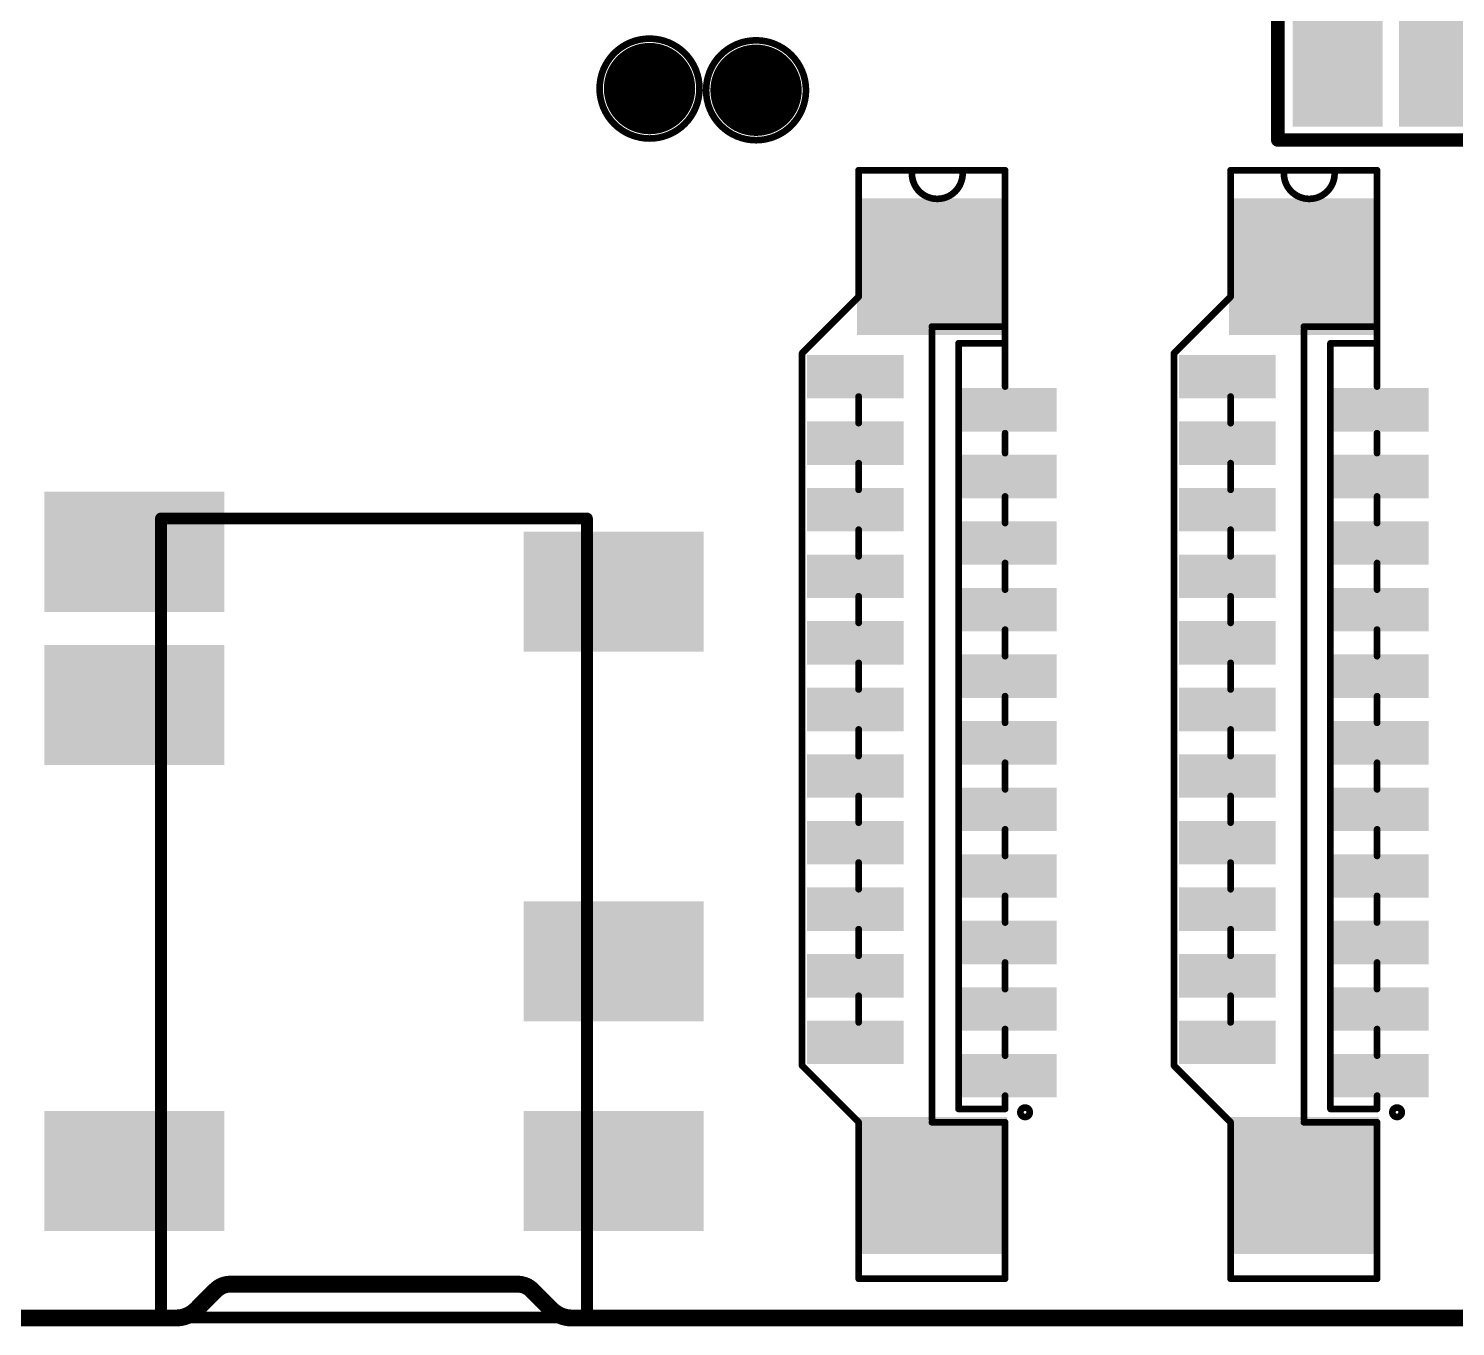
# Model space of a CAD drawing. Header units: millimetres. Extents: x 33.87 to 37.32, y 19.03 to 21.28.
# Drawn here: x 35.326 to 36.17, y 19.07 to 19.838 of the extents above; entities that cross this region are included whole.
import ezdxf

# ---------------------------------------------------------------- set-up
doc = ezdxf.new("R2010")
doc.units = ezdxf.units.MM
doc.header["$MEASUREMENT"] = 0
for name, color, linetype in [('KeepOutLayer', 6, 'Continuous'), ('TopLayer', 1, 'Continuous'), ('TopOverlay', 2, 'Continuous'), ('TopPaste', 8, 'Continuous'), ('TopSolder', 216, 'Continuous')]:
    doc.layers.add(name, color=color, linetype=linetype)

# ---------------------------------------------------------------- blocks, each defined once
blk = doc.blocks.new('SMD_3225_4P_1')
at = {"layer": 'TopLayer'}
for points in [[(-0.07087, 0.00886), (-0.01575, 0.00886), (-0.07087, 0.05413), (-0.01575, 0.05413)], [(0.01575, 0.00886), (0.07087, 0.00886), (0.01575, 0.05413), (0.07087, 0.05413)], [(-0.07087, -0.05413), (-0.01575, -0.05413), (-0.07087, -0.00886), (-0.01575, -0.00886)], [(0.01575, -0.05413), (0.07087, -0.05413), (0.01575, -0.00886), (0.07087, -0.00886)]]:
    blk.add_solid(points, dxfattribs=at)
at = {"layer": 'TopOverlay', "const_width": 0.008}
for points in [[(-0.08268, 0.06693), (0.08268, 0.06693)], [(-0.08268, 0.06693), (-0.08268, -0.06693)], [(0.08268, 0.06693), (0.08268, -0.06693)], [(-0.08268, -0.06693), (0.08268, -0.06693)]]:
    blk.add_lwpolyline(points, dxfattribs=at)
at = {"layer": 'TopOverlay'}
for points, const_width in [([(-0.08468, 0.06693, 1), (-0.08068, 0.06693, 1)], 0.004), ([(-0.08468, 0.06693, 1), (-0.08068, 0.06693, 1)], 0.004), ([(0.08068, 0.06693, 1), (0.08468, 0.06693, 1)], 0.004), ([(0.08068, 0.06693, 1), (0.08468, 0.06693, 1)], 0.004), ([(-0.09476, -0.05819, 1), (-0.10657, -0.05819, 1)], 0.01181), ([(-0.10953, -0.05819, 1), (-0.10362, -0.05819, 1)], 0.00591), ([(-0.09772, -0.05819, 1), (-0.09181, -0.05819, 1)], 0.00591), ([(-0.08468, -0.06693, 1), (-0.08068, -0.06693, 1)], 0.004), ([(-0.08468, -0.06693, 1), (-0.08068, -0.06693, 1)], 0.004), ([(0.08068, -0.06693, 1), (0.08468, -0.06693, 1)], 0.004), ([(0.08068, -0.06693, 1), (0.08468, -0.06693, 1)], 0.004)]:
    blk.add_lwpolyline(points, format="xyb", close=True, dxfattribs=dict(at, const_width=const_width))
at = {"layer": 'TopPaste'}
for points in [[(-0.07087, 0.00886), (-0.01575, 0.00886), (-0.07087, 0.05413), (-0.01575, 0.05413)], [(0.01575, 0.00886), (0.07087, 0.00886), (0.01575, 0.05413), (0.07087, 0.05413)], [(-0.07087, -0.05413), (-0.01575, -0.05413), (-0.07087, -0.00886), (-0.01575, -0.00886)], [(0.01575, -0.05413), (0.07087, -0.05413), (0.01575, -0.00886), (0.07087, -0.00886)]]:
    blk.add_solid(points, dxfattribs=at)
at = {"layer": 'TopSolder'}
for points in [[(-0.07487, 0.00486), (-0.01175, 0.00486), (-0.07487, 0.05813), (-0.01175, 0.05813)], [(0.01175, 0.00486), (0.07487, 0.00486), (0.01175, 0.05813), (0.07487, 0.05813)], [(-0.07487, -0.05813), (-0.01175, -0.05813), (-0.07487, -0.00486), (-0.01175, -0.00486)], [(0.01175, -0.05813), (0.07487, -0.05813), (0.01175, -0.00486), (0.07487, -0.00486)]]:
    blk.add_solid(points, dxfattribs=at)
blk = doc.blocks.new('3_5MM_PJ_342_5')
at = {"layer": 'TopLayer'}
for points in [[(-0.19094, 0.21457), (-0.19094, 0.15157), (-0.09252, 0.21457), (-0.09252, 0.15157)], [(0.09252, 0.21457), (0.09252, 0.15157), (0.19094, 0.21457), (0.19094, 0.15157)], [(-0.19094, 0.09055), (-0.19094, 0.02756), (-0.09252, 0.09055), (-0.09252, 0.02756)], [(0.09252, -0.06102), (0.09252, -0.12402), (0.19094, -0.06102), (0.19094, -0.12402)], [(-0.19094, -0.12795), (-0.19094, -0.19094), (-0.09252, -0.12795), (-0.09252, -0.19094)], [(0.09252, -0.15157), (0.09252, -0.21457), (0.19094, -0.15157), (0.19094, -0.21457)]]:
    blk.add_solid(points, dxfattribs=at)
at = {"layer": 'TopOverlay', "const_width": 0.007}
for points in [[(0.12598, 0.26969), (-0.12598, 0.26969)], [(-0.12598, 0.26969), (-0.12598, -0.20276)], [(0.12598, 0.26969), (0.12598, -0.20276)], [(0.12598, -0.20276), (-0.12598, -0.20276)]]:
    blk.add_lwpolyline(points, dxfattribs=at)
at = {"layer": 'TopOverlay', "const_width": 0.0035}
for points in [[(-0.12773, 0.26969, 1), (-0.12423, 0.26969, 1)], [(-0.12773, 0.26969, 1), (-0.12423, 0.26969, 1)], [(0.12423, 0.26969, 1), (0.12773, 0.26969, 1)], [(0.12423, 0.26969, 1), (0.12773, 0.26969, 1)], [(-0.12773, -0.20276, 1), (-0.12423, -0.20276, 1)], [(-0.12773, -0.20276, 1), (-0.12423, -0.20276, 1)], [(0.12423, -0.20276, 1), (0.12773, -0.20276, 1)], [(0.12423, -0.20276, 1), (0.12773, -0.20276, 1)]]:
    blk.add_lwpolyline(points, format="xyb", close=True, dxfattribs=at)
at = {"layer": 'TopPaste'}
for points in [[(-0.19094, 0.21457), (-0.19094, 0.15157), (-0.09252, 0.21457), (-0.09252, 0.15157)], [(0.09252, 0.21457), (0.09252, 0.15157), (0.19094, 0.21457), (0.19094, 0.15157)], [(-0.19094, 0.09055), (-0.19094, 0.02756), (-0.09252, 0.09055), (-0.09252, 0.02756)], [(0.09252, -0.06102), (0.09252, -0.12402), (0.19094, -0.06102), (0.19094, -0.12402)], [(-0.19094, -0.12795), (-0.19094, -0.19094), (-0.09252, -0.12795), (-0.09252, -0.19094)], [(0.09252, -0.15157), (0.09252, -0.21457), (0.19094, -0.15157), (0.19094, -0.21457)]]:
    blk.add_solid(points, dxfattribs=at)
at = {"layer": 'TopSolder'}
for points in [[(-0.19494, 0.21857), (-0.19494, 0.14757), (-0.08852, 0.21857), (-0.08852, 0.14757)], [(0.08852, 0.21857), (0.08852, 0.14757), (0.19494, 0.21857), (0.19494, 0.14757)], [(-0.19494, 0.09455), (-0.19494, 0.02356), (-0.08852, 0.09455), (-0.08852, 0.02356)], [(0.08852, -0.05702), (0.08852, -0.12802), (0.19494, -0.05702), (0.19494, -0.12802)], [(-0.19494, -0.12395), (-0.19494, -0.19494), (-0.08852, -0.12395), (-0.08852, -0.19494)], [(0.08852, -0.14757), (0.08852, -0.21857), (0.19494, -0.14757), (0.19494, -0.21857)]]:
    blk.add_solid(points, dxfattribs=at)
blk = doc.blocks.new('FFC0_5_SMT_22P______7')
at = {"layer": 'TopLayer'}
for points in [[(-0.19587, 0.02069), (-0.17815, 0.02069), (-0.19587, 0.0699), (-0.17815, 0.0699)], [(-0.1565, 0.02069), (-0.13878, 0.02069), (-0.1565, 0.0699), (-0.13878, 0.0699)], [(-0.11713, 0.02069), (-0.09941, 0.02069), (-0.11713, 0.0699), (-0.09941, 0.0699)], [(-0.07776, 0.02069), (-0.06004, 0.02069), (-0.07776, 0.0699), (-0.06004, 0.0699)], [(-0.03839, 0.02069), (-0.02067, 0.02069), (-0.03839, 0.0699), (-0.02067, 0.0699)], [(0.00098, 0.02069), (0.0187, 0.02069), (0.00098, 0.0699), (0.0187, 0.0699)], [(0.04035, 0.02069), (0.05807, 0.02069), (0.04035, 0.0699), (0.05807, 0.0699)], [(0.07972, 0.02069), (0.09744, 0.02069), (0.07972, 0.0699), (0.09744, 0.0699)], [(0.11909, 0.02069), (0.13681, 0.02069), (0.11909, 0.0699), (0.13681, 0.0699)], [(0.15846, 0.02069), (0.17618, 0.02069), (0.15846, 0.0699), (0.17618, 0.0699)], [(0.19783, 0.02069), (0.21555, 0.02069), (0.19783, 0.0699), (0.21555, 0.0699)], [(-0.30807, -0.04034), (-0.23524, -0.04034), (-0.30807, 0.04037), (-0.23524, 0.04037)], [(0.30807, 0.04034), (0.23524, 0.04034), (0.30807, -0.04037), (0.23524, -0.04037)], [(-0.21555, -0.0699), (-0.19783, -0.0699), (-0.21555, -0.02068), (-0.19783, -0.02068)], [(-0.17618, -0.0699), (-0.15846, -0.0699), (-0.17618, -0.02068), (-0.15846, -0.02068)], [(-0.13681, -0.0699), (-0.11909, -0.0699), (-0.13681, -0.02068), (-0.11909, -0.02068)], [(-0.09744, -0.0699), (-0.07972, -0.0699), (-0.09744, -0.02068), (-0.07972, -0.02068)], [(-0.05807, -0.0699), (-0.04035, -0.0699), (-0.05807, -0.02068), (-0.04035, -0.02068)], [(-0.0187, -0.0699), (-0.00098, -0.0699), (-0.0187, -0.02068), (-0.00098, -0.02068)], [(0.02067, -0.0699), (0.03839, -0.0699), (0.02067, -0.02068), (0.03839, -0.02068)], [(0.06004, -0.0699), (0.07776, -0.0699), (0.06004, -0.02068), (0.07776, -0.02068)], [(0.09941, -0.0699), (0.11713, -0.0699), (0.09941, -0.02068), (0.11713, -0.02068)], [(0.13878, -0.0699), (0.1565, -0.0699), (0.13878, -0.02068), (0.1565, -0.02068)], [(0.17815, -0.0699), (0.19587, -0.0699), (0.17815, -0.02068), (0.19587, -0.02068)]]:
    blk.add_solid(points, dxfattribs=at)
at = {"layer": 'TopOverlay', "const_width": 0.00394}
for points in [[(-0.20079, 0.07677), (-0.23425, 0.04331)], [(-0.20079, 0.07677), (0.22047, 0.07677)], [(0.22047, 0.07677), (0.25394, 0.04331)], [(-0.32677, 0.04331), (-0.25197, 0.04331)], [(-0.32677, 0.04331), (-0.25197, 0.04331)], [(-0.32677, 0.04331), (-0.32677, -0.04331)], [(-0.25197, 0.04331), (-0.23425, 0.04331)], [(-0.1752, 0.04331), (-0.15945, 0.04331)], [(-0.13583, 0.04331), (-0.12008, 0.04331)], [(-0.09646, 0.04331), (-0.08071, 0.04331)], [(-0.05709, 0.04331), (-0.04134, 0.04331)], [(-0.01772, 0.04331), (-0.00197, 0.04331)], [(0.02165, 0.04331), (0.0374, 0.04331)], [(0.06102, 0.04331), (0.07677, 0.04331)], [(0.10039, 0.04331), (0.11614, 0.04331)], [(0.13976, 0.04331), (0.15551, 0.04331)], [(0.17913, 0.04331), (0.19488, 0.04331)], [(0.25394, 0.04331), (0.28937, 0.04331)], [(0.25394, 0.04331), (0.32874, 0.04331)], [(0.32874, 0.04331), (0.32874, -0.04331)], [(-0.23425, 0), (-0.23425, -0.04331)], [(-0.23228, 0), (0.23425, 0)], [(0.23622, 0), (0.23622, -0.04331)], [(-0.22638, -0.01575), (0.22638, -0.01575)], [(-0.22638, -0.01575), (-0.22638, -0.04331)], [(0.22638, -0.01575), (0.22638, -0.04331)], [(-0.32677, -0.04331), (-0.23425, -0.04331)], [(-0.22638, -0.04331), (-0.2185, -0.04331)], [(-0.19488, -0.04331), (-0.17913, -0.04331)], [(-0.18701, -0.04331), (-0.17913, -0.04331)], [(-0.18701, -0.04331), (-0.17913, -0.04331)], [(-0.15551, -0.04331), (-0.13976, -0.04331)], [(-0.14764, -0.04331), (-0.13976, -0.04331)], [(-0.11614, -0.04331), (-0.10039, -0.04331)], [(-0.07677, -0.04331), (-0.06102, -0.04331)], [(-0.0374, -0.04331), (-0.02165, -0.04331)], [(0.00197, -0.04331), (0.01772, -0.04331)], [(0.04134, -0.04331), (0.05709, -0.04331)], [(0.08071, -0.04331), (0.09646, -0.04331)], [(0.12008, -0.04331), (0.13583, -0.04331)], [(0.16142, -0.04331), (0.17323, -0.04331)], [(0.20079, -0.04331), (0.28937, -0.04331)], [(0.20079, -0.04331), (0.22638, -0.04331)], [(0.23622, -0.04331), (0.32874, -0.04331)]]:
    blk.add_lwpolyline(points, dxfattribs=at)
at = {"layer": 'TopOverlay'}
for points, const_width in [([(-0.20177, 0.07677, 1), (-0.1998, 0.07677, 1)], 0.00197), ([(-0.20177, 0.07677, 1), (-0.1998, 0.07677, 1)], 0.00197), ([(0.21949, 0.07677, 1), (0.22146, 0.07677, 1)], 0.00197), ([(0.21949, 0.07677, 1), (0.22146, 0.07677, 1)], 0.00197), ([(-0.32776, 0.04331, 1), (-0.32579, 0.04331, 1)], 0.00197), ([(-0.32776, 0.04331, 1), (-0.32579, 0.04331, 1)], 0.00197), ([(-0.32776, 0.04331, 1), (-0.32579, 0.04331, 1)], 0.00197), ([(-0.25295, 0.04331, 1), (-0.25098, 0.04331, 1)], 0.00197), ([(-0.25295, 0.04331, 1), (-0.25098, 0.04331, 1)], 0.00197), ([(-0.25295, 0.04331, 1), (-0.25098, 0.04331, 1)], 0.00197), ([(-0.23524, 0.04331, 1), (-0.23327, 0.04331, 1)], 0.00197), ([(-0.23524, 0.04331, 1), (-0.23327, 0.04331, 1)], 0.00197), ([(-0.17618, 0.04331, 1), (-0.17421, 0.04331, 1)], 0.00197), ([(-0.16043, 0.04331, 1), (-0.15846, 0.04331, 1)], 0.00197), ([(-0.13681, 0.04331, 1), (-0.13484, 0.04331, 1)], 0.00197), ([(-0.12106, 0.04331, 1), (-0.11909, 0.04331, 1)], 0.00197), ([(-0.09744, 0.04331, 1), (-0.09547, 0.04331, 1)], 0.00197), ([(-0.08169, 0.04331, 1), (-0.07972, 0.04331, 1)], 0.00197), ([(-0.05807, 0.04331, 1), (-0.0561, 0.04331, 1)], 0.00197), ([(-0.04232, 0.04331, 1), (-0.04035, 0.04331, 1)], 0.00197), ([(-0.0187, 0.04331, 1), (-0.01673, 0.04331, 1)], 0.00197), ([(-0.00295, 0.04331, 1), (-0.00098, 0.04331, 1)], 0.00197), ([(0.02067, 0.04331, 1), (0.02264, 0.04331, 1)], 0.00197), ([(0.03642, 0.04331, 1), (0.03839, 0.04331, 1)], 0.00197), ([(0.06004, 0.04331, 1), (0.06201, 0.04331, 1)], 0.00197), ([(0.07579, 0.04331, 1), (0.07776, 0.04331, 1)], 0.00197), ([(0.09941, 0.04331, 1), (0.10138, 0.04331, 1)], 0.00197), ([(0.11516, 0.04331, 1), (0.11713, 0.04331, 1)], 0.00197), ([(0.13878, 0.04331, 1), (0.14075, 0.04331, 1)], 0.00197), ([(0.15453, 0.04331, 1), (0.1565, 0.04331, 1)], 0.00197), ([(0.17815, 0.04331, 1), (0.18012, 0.04331, 1)], 0.00197), ([(0.1939, 0.04331, 1), (0.19587, 0.04331, 1)], 0.00197), ([(0.25295, 0.04331, 1), (0.25492, 0.04331, 1)], 0.00197), ([(0.25295, 0.04331, 1), (0.25492, 0.04331, 1)], 0.00197), ([(0.25295, 0.04331, 1), (0.25492, 0.04331, 1)], 0.00197), ([(0.28839, 0.04331, 1), (0.29035, 0.04331, 1)], 0.00197), ([(0.32776, 0.04331, 1), (0.32972, 0.04331, 1)], 0.00197), ([(0.32776, 0.04331, 1), (0.32972, 0.04331, 1)], 0.00197), ([(0.32579, 0.01181, 1), (0.32776, 0.01181, 1)], 0.00197), ([(-0.23524, 0, 1), (-0.23327, 0, 1)], 0.00197), ([(-0.23327, 0, 1), (-0.2313, 0, 1)], 0.00197), ([(0.23327, 0, 1), (0.23524, 0, 1)], 0.00197), ([(0.23524, 0, 1), (0.2372, 0, 1)], 0.00197), ([(-0.22736, -0.01575, 1), (-0.22539, -0.01575, 1)], 0.00197), ([(-0.22736, -0.01575, 1), (-0.22539, -0.01575, 1)], 0.00197), ([(0.22539, -0.01575, 1), (0.22736, -0.01575, 1)], 0.00197), ([(0.22539, -0.01575, 1), (0.22736, -0.01575, 1)], 0.00197), ([(0.32579, -0.01819, 1), (0.32776, -0.01819, 1)], 0.00197), ([(-0.32776, -0.04331, 1), (-0.32579, -0.04331, 1)], 0.00197), ([(-0.32776, -0.04331, 1), (-0.32579, -0.04331, 1)], 0.00197), ([(-0.23524, -0.04331, 1), (-0.23327, -0.04331, 1)], 0.00197), ([(-0.23524, -0.04331, 1), (-0.23327, -0.04331, 1)], 0.00197), ([(-0.22736, -0.04331, 1), (-0.22539, -0.04331, 1)], 0.00197), ([(-0.22736, -0.04331, 1), (-0.22539, -0.04331, 1)], 0.00197), ([(-0.21949, -0.04331, 1), (-0.21752, -0.04331, 1)], 0.00197), ([(-0.19587, -0.04331, 1), (-0.1939, -0.04331, 1)], 0.00197), ([(-0.18799, -0.04331, 1), (-0.18602, -0.04331, 1)], 0.00197), ([(-0.18799, -0.04331, 1), (-0.18602, -0.04331, 1)], 0.00197), ([(-0.18012, -0.04331, 1), (-0.17815, -0.04331, 1)], 0.00197), ([(-0.18012, -0.04331, 1), (-0.17815, -0.04331, 1)], 0.00197), ([(-0.18012, -0.04331, 1), (-0.17815, -0.04331, 1)], 0.00197), ([(-0.1565, -0.04331, 1), (-0.15453, -0.04331, 1)], 0.00197), ([(-0.14862, -0.04331, 1), (-0.14665, -0.04331, 1)], 0.00197), ([(-0.14075, -0.04331, 1), (-0.13878, -0.04331, 1)], 0.00197), ([(-0.14075, -0.04331, 1), (-0.13878, -0.04331, 1)], 0.00197), ([(-0.11713, -0.04331, 1), (-0.11516, -0.04331, 1)], 0.00197), ([(-0.10138, -0.04331, 1), (-0.09941, -0.04331, 1)], 0.00197), ([(-0.07776, -0.04331, 1), (-0.07579, -0.04331, 1)], 0.00197), ([(-0.06201, -0.04331, 1), (-0.06004, -0.04331, 1)], 0.00197), ([(-0.03839, -0.04331, 1), (-0.03642, -0.04331, 1)], 0.00197), ([(-0.02264, -0.04331, 1), (-0.02067, -0.04331, 1)], 0.00197), ([(0.00098, -0.04331, 1), (0.00295, -0.04331, 1)], 0.00197), ([(0.01673, -0.04331, 1), (0.0187, -0.04331, 1)], 0.00197), ([(0.04035, -0.04331, 1), (0.04232, -0.04331, 1)], 0.00197), ([(0.0561, -0.04331, 1), (0.05807, -0.04331, 1)], 0.00197), ([(0.07972, -0.04331, 1), (0.08169, -0.04331, 1)], 0.00197), ([(0.09547, -0.04331, 1), (0.09744, -0.04331, 1)], 0.00197), ([(0.11909, -0.04331, 1), (0.12106, -0.04331, 1)], 0.00197), ([(0.13484, -0.04331, 1), (0.13681, -0.04331, 1)], 0.00197), ([(0.16043, -0.04331, 1), (0.1624, -0.04331, 1)], 0.00197), ([(0.17224, -0.04331, 1), (0.17421, -0.04331, 1)], 0.00197), ([(0.1998, -0.04331, 1), (0.20177, -0.04331, 1)], 0.00197), ([(0.1998, -0.04331, 1), (0.20177, -0.04331, 1)], 0.00197), ([(0.22539, -0.04331, 1), (0.22736, -0.04331, 1)], 0.00197), ([(0.22539, -0.04331, 1), (0.22736, -0.04331, 1)], 0.00197), ([(0.23524, -0.04331, 1), (0.2372, -0.04331, 1)], 0.00197), ([(0.23524, -0.04331, 1), (0.2372, -0.04331, 1)], 0.00197), ([(0.28839, -0.04331, 1), (0.29035, -0.04331, 1)], 0.00197), ([(0.32776, -0.04331, 1), (0.32972, -0.04331, 1)], 0.00197), ([(0.32776, -0.04331, 1), (0.32972, -0.04331, 1)], 0.00197), ([(-0.22556, -0.05512, 1), (-0.23113, -0.05512, 1)], 0.00394), ([(-0.23211, -0.05512, 1), (-0.23015, -0.05512, 1)], 0.00197), ([(-0.22655, -0.05512, 1), (-0.22458, -0.05512, 1)], 0.00197)]:
    blk.add_lwpolyline(points, format="xyb", close=True, dxfattribs=dict(at, const_width=const_width))
at = {"layer": 'TopOverlay', "const_width": 0.00394}
blk.add_lwpolyline([(0.32677, -0.01819, -1), (0.32677, 0.01181)], format="xyb", dxfattribs=at)
at = {"layer": 'TopPaste'}
for points in [[(-0.19587, 0.02069), (-0.17815, 0.02069), (-0.19587, 0.0699), (-0.17815, 0.0699)], [(-0.1565, 0.02069), (-0.13878, 0.02069), (-0.1565, 0.0699), (-0.13878, 0.0699)], [(-0.11713, 0.02069), (-0.09941, 0.02069), (-0.11713, 0.0699), (-0.09941, 0.0699)], [(-0.07776, 0.02069), (-0.06004, 0.02069), (-0.07776, 0.0699), (-0.06004, 0.0699)], [(-0.03839, 0.02069), (-0.02067, 0.02069), (-0.03839, 0.0699), (-0.02067, 0.0699)], [(0.00098, 0.02069), (0.0187, 0.02069), (0.00098, 0.0699), (0.0187, 0.0699)], [(0.04035, 0.02069), (0.05807, 0.02069), (0.04035, 0.0699), (0.05807, 0.0699)], [(0.07972, 0.02069), (0.09744, 0.02069), (0.07972, 0.0699), (0.09744, 0.0699)], [(0.11909, 0.02069), (0.13681, 0.02069), (0.11909, 0.0699), (0.13681, 0.0699)], [(0.15846, 0.02069), (0.17618, 0.02069), (0.15846, 0.0699), (0.17618, 0.0699)], [(0.19783, 0.02069), (0.21555, 0.02069), (0.19783, 0.0699), (0.21555, 0.0699)], [(-0.30807, -0.04034), (-0.23524, -0.04034), (-0.30807, 0.04037), (-0.23524, 0.04037)], [(0.30807, 0.04034), (0.23524, 0.04034), (0.30807, -0.04037), (0.23524, -0.04037)], [(-0.21555, -0.0699), (-0.19783, -0.0699), (-0.21555, -0.02068), (-0.19783, -0.02068)], [(-0.17618, -0.0699), (-0.15846, -0.0699), (-0.17618, -0.02068), (-0.15846, -0.02068)], [(-0.13681, -0.0699), (-0.11909, -0.0699), (-0.13681, -0.02068), (-0.11909, -0.02068)], [(-0.09744, -0.0699), (-0.07972, -0.0699), (-0.09744, -0.02068), (-0.07972, -0.02068)], [(-0.05807, -0.0699), (-0.04035, -0.0699), (-0.05807, -0.02068), (-0.04035, -0.02068)], [(-0.0187, -0.0699), (-0.00098, -0.0699), (-0.0187, -0.02068), (-0.00098, -0.02068)], [(0.02067, -0.0699), (0.03839, -0.0699), (0.02067, -0.02068), (0.03839, -0.02068)], [(0.06004, -0.0699), (0.07776, -0.0699), (0.06004, -0.02068), (0.07776, -0.02068)], [(0.09941, -0.0699), (0.11713, -0.0699), (0.09941, -0.02068), (0.11713, -0.02068)], [(0.13878, -0.0699), (0.1565, -0.0699), (0.13878, -0.02068), (0.1565, -0.02068)], [(0.17815, -0.0699), (0.19587, -0.0699), (0.17815, -0.02068), (0.19587, -0.02068)]]:
    blk.add_solid(points, dxfattribs=at)
at = {"layer": 'TopSolder'}
for points in [[(-0.19987, 0.01669), (-0.17415, 0.01669), (-0.19987, 0.0739), (-0.17415, 0.0739)], [(-0.1605, 0.01669), (-0.13478, 0.01669), (-0.1605, 0.0739), (-0.13478, 0.0739)], [(-0.12113, 0.01669), (-0.09541, 0.01669), (-0.12113, 0.0739), (-0.09541, 0.0739)], [(-0.08176, 0.01669), (-0.05604, 0.01669), (-0.08176, 0.0739), (-0.05604, 0.0739)], [(-0.04239, 0.01669), (-0.01667, 0.01669), (-0.04239, 0.0739), (-0.01667, 0.0739)], [(-0.00302, 0.01669), (0.0227, 0.01669), (-0.00302, 0.0739), (0.0227, 0.0739)], [(0.03635, 0.01669), (0.06207, 0.01669), (0.03635, 0.0739), (0.06207, 0.0739)], [(0.07572, 0.01669), (0.10144, 0.01669), (0.07572, 0.0739), (0.10144, 0.0739)], [(0.11509, 0.01669), (0.14081, 0.01669), (0.11509, 0.0739), (0.14081, 0.0739)], [(0.15446, 0.01669), (0.18018, 0.01669), (0.15446, 0.0739), (0.18018, 0.0739)], [(0.19383, 0.01669), (0.21955, 0.01669), (0.19383, 0.0739), (0.21955, 0.0739)], [(-0.31207, -0.04434), (-0.23124, -0.04434), (-0.31207, 0.04437), (-0.23124, 0.04437)], [(0.31207, 0.04434), (0.23124, 0.04434), (0.31207, -0.04437), (0.23124, -0.04437)], [(-0.21955, -0.0739), (-0.19383, -0.0739), (-0.21955, -0.01668), (-0.19383, -0.01668)], [(-0.18018, -0.0739), (-0.15446, -0.0739), (-0.18018, -0.01668), (-0.15446, -0.01668)], [(-0.14081, -0.0739), (-0.11509, -0.0739), (-0.14081, -0.01668), (-0.11509, -0.01668)], [(-0.10144, -0.0739), (-0.07572, -0.0739), (-0.10144, -0.01668), (-0.07572, -0.01668)], [(-0.06207, -0.0739), (-0.03635, -0.0739), (-0.06207, -0.01668), (-0.03635, -0.01668)], [(-0.0227, -0.0739), (0.00302, -0.0739), (-0.0227, -0.01668), (0.00302, -0.01668)], [(0.01667, -0.0739), (0.04239, -0.0739), (0.01667, -0.01668), (0.04239, -0.01668)], [(0.05604, -0.0739), (0.08176, -0.0739), (0.05604, -0.01668), (0.08176, -0.01668)], [(0.09541, -0.0739), (0.12113, -0.0739), (0.09541, -0.01668), (0.12113, -0.01668)], [(0.13478, -0.0739), (0.1605, -0.0739), (0.13478, -0.01668), (0.1605, -0.01668)], [(0.17415, -0.0739), (0.19987, -0.0739), (0.17415, -0.01668), (0.19987, -0.01668)]]:
    blk.add_solid(points, dxfattribs=at)
blk = doc.blocks.new('FFC0_5_SMT_22P______8')
at = {"layer": 'TopLayer'}
for points in [[(-0.19587, 0.02069), (-0.17815, 0.02069), (-0.19587, 0.0699), (-0.17815, 0.0699)], [(-0.1565, 0.02069), (-0.13878, 0.02069), (-0.1565, 0.0699), (-0.13878, 0.0699)], [(-0.11713, 0.02069), (-0.09941, 0.02069), (-0.11713, 0.0699), (-0.09941, 0.0699)], [(-0.07776, 0.02069), (-0.06004, 0.02069), (-0.07776, 0.0699), (-0.06004, 0.0699)], [(-0.03839, 0.02069), (-0.02067, 0.02069), (-0.03839, 0.0699), (-0.02067, 0.0699)], [(0.00098, 0.02069), (0.0187, 0.02069), (0.00098, 0.0699), (0.0187, 0.0699)], [(0.04035, 0.02069), (0.05807, 0.02069), (0.04035, 0.0699), (0.05807, 0.0699)], [(0.07972, 0.02069), (0.09744, 0.02069), (0.07972, 0.0699), (0.09744, 0.0699)], [(0.11909, 0.02069), (0.13681, 0.02069), (0.11909, 0.0699), (0.13681, 0.0699)], [(0.15846, 0.02069), (0.17618, 0.02069), (0.15846, 0.0699), (0.17618, 0.0699)], [(0.19783, 0.02069), (0.21555, 0.02069), (0.19783, 0.0699), (0.21555, 0.0699)], [(-0.30807, -0.04034), (-0.23524, -0.04034), (-0.30807, 0.04037), (-0.23524, 0.04037)], [(0.30807, 0.04034), (0.23524, 0.04034), (0.30807, -0.04037), (0.23524, -0.04037)], [(-0.21555, -0.0699), (-0.19783, -0.0699), (-0.21555, -0.02068), (-0.19783, -0.02068)], [(-0.17618, -0.0699), (-0.15846, -0.0699), (-0.17618, -0.02068), (-0.15846, -0.02068)], [(-0.13681, -0.0699), (-0.11909, -0.0699), (-0.13681, -0.02068), (-0.11909, -0.02068)], [(-0.09744, -0.0699), (-0.07972, -0.0699), (-0.09744, -0.02068), (-0.07972, -0.02068)], [(-0.05807, -0.0699), (-0.04035, -0.0699), (-0.05807, -0.02068), (-0.04035, -0.02068)], [(-0.0187, -0.0699), (-0.00098, -0.0699), (-0.0187, -0.02068), (-0.00098, -0.02068)], [(0.02067, -0.0699), (0.03839, -0.0699), (0.02067, -0.02068), (0.03839, -0.02068)], [(0.06004, -0.0699), (0.07776, -0.0699), (0.06004, -0.02068), (0.07776, -0.02068)], [(0.09941, -0.0699), (0.11713, -0.0699), (0.09941, -0.02068), (0.11713, -0.02068)], [(0.13878, -0.0699), (0.1565, -0.0699), (0.13878, -0.02068), (0.1565, -0.02068)], [(0.17815, -0.0699), (0.19587, -0.0699), (0.17815, -0.02068), (0.19587, -0.02068)]]:
    blk.add_solid(points, dxfattribs=at)
at = {"layer": 'TopOverlay', "const_width": 0.00394}
for points in [[(-0.20079, 0.07677), (-0.23425, 0.04331)], [(-0.20079, 0.07677), (0.22047, 0.07677)], [(0.22047, 0.07677), (0.25394, 0.04331)], [(-0.32677, 0.04331), (-0.25197, 0.04331)], [(-0.32677, 0.04331), (-0.25197, 0.04331)], [(-0.32677, 0.04331), (-0.32677, -0.04331)], [(-0.25197, 0.04331), (-0.23425, 0.04331)], [(-0.1752, 0.04331), (-0.15945, 0.04331)], [(-0.13583, 0.04331), (-0.12008, 0.04331)], [(-0.09646, 0.04331), (-0.08071, 0.04331)], [(-0.05709, 0.04331), (-0.04134, 0.04331)], [(-0.01772, 0.04331), (-0.00197, 0.04331)], [(0.02165, 0.04331), (0.0374, 0.04331)], [(0.06102, 0.04331), (0.07677, 0.04331)], [(0.10039, 0.04331), (0.11614, 0.04331)], [(0.13976, 0.04331), (0.15551, 0.04331)], [(0.17913, 0.04331), (0.19488, 0.04331)], [(0.25394, 0.04331), (0.28937, 0.04331)], [(0.25394, 0.04331), (0.32874, 0.04331)], [(0.32874, 0.04331), (0.32874, -0.04331)], [(-0.23425, 0), (-0.23425, -0.04331)], [(-0.23228, 0), (0.23425, 0)], [(0.23622, 0), (0.23622, -0.04331)], [(-0.22638, -0.01575), (0.22638, -0.01575)], [(-0.22638, -0.01575), (-0.22638, -0.04331)], [(0.22638, -0.01575), (0.22638, -0.04331)], [(-0.32677, -0.04331), (-0.23425, -0.04331)], [(-0.22638, -0.04331), (-0.2185, -0.04331)], [(-0.19488, -0.04331), (-0.17913, -0.04331)], [(-0.18701, -0.04331), (-0.17913, -0.04331)], [(-0.18701, -0.04331), (-0.17913, -0.04331)], [(-0.15551, -0.04331), (-0.13976, -0.04331)], [(-0.14764, -0.04331), (-0.13976, -0.04331)], [(-0.11614, -0.04331), (-0.10039, -0.04331)], [(-0.07677, -0.04331), (-0.06102, -0.04331)], [(-0.0374, -0.04331), (-0.02165, -0.04331)], [(0.00197, -0.04331), (0.01772, -0.04331)], [(0.04134, -0.04331), (0.05709, -0.04331)], [(0.08071, -0.04331), (0.09646, -0.04331)], [(0.12008, -0.04331), (0.13583, -0.04331)], [(0.16142, -0.04331), (0.17323, -0.04331)], [(0.20079, -0.04331), (0.28937, -0.04331)], [(0.20079, -0.04331), (0.22638, -0.04331)], [(0.23622, -0.04331), (0.32874, -0.04331)]]:
    blk.add_lwpolyline(points, dxfattribs=at)
at = {"layer": 'TopOverlay'}
for points, const_width in [([(-0.20177, 0.07677, 1), (-0.1998, 0.07677, 1)], 0.00197), ([(-0.20177, 0.07677, 1), (-0.1998, 0.07677, 1)], 0.00197), ([(0.21949, 0.07677, 1), (0.22146, 0.07677, 1)], 0.00197), ([(0.21949, 0.07677, 1), (0.22146, 0.07677, 1)], 0.00197), ([(-0.32776, 0.04331, 1), (-0.32579, 0.04331, 1)], 0.00197), ([(-0.32776, 0.04331, 1), (-0.32579, 0.04331, 1)], 0.00197), ([(-0.32776, 0.04331, 1), (-0.32579, 0.04331, 1)], 0.00197), ([(-0.25295, 0.04331, 1), (-0.25098, 0.04331, 1)], 0.00197), ([(-0.25295, 0.04331, 1), (-0.25098, 0.04331, 1)], 0.00197), ([(-0.25295, 0.04331, 1), (-0.25098, 0.04331, 1)], 0.00197), ([(-0.23524, 0.04331, 1), (-0.23327, 0.04331, 1)], 0.00197), ([(-0.23524, 0.04331, 1), (-0.23327, 0.04331, 1)], 0.00197), ([(-0.17618, 0.04331, 1), (-0.17421, 0.04331, 1)], 0.00197), ([(-0.16043, 0.04331, 1), (-0.15846, 0.04331, 1)], 0.00197), ([(-0.13681, 0.04331, 1), (-0.13484, 0.04331, 1)], 0.00197), ([(-0.12106, 0.04331, 1), (-0.11909, 0.04331, 1)], 0.00197), ([(-0.09744, 0.04331, 1), (-0.09547, 0.04331, 1)], 0.00197), ([(-0.08169, 0.04331, 1), (-0.07972, 0.04331, 1)], 0.00197), ([(-0.05807, 0.04331, 1), (-0.0561, 0.04331, 1)], 0.00197), ([(-0.04232, 0.04331, 1), (-0.04035, 0.04331, 1)], 0.00197), ([(-0.0187, 0.04331, 1), (-0.01673, 0.04331, 1)], 0.00197), ([(-0.00295, 0.04331, 1), (-0.00098, 0.04331, 1)], 0.00197), ([(0.02067, 0.04331, 1), (0.02264, 0.04331, 1)], 0.00197), ([(0.03642, 0.04331, 1), (0.03839, 0.04331, 1)], 0.00197), ([(0.06004, 0.04331, 1), (0.06201, 0.04331, 1)], 0.00197), ([(0.07579, 0.04331, 1), (0.07776, 0.04331, 1)], 0.00197), ([(0.09941, 0.04331, 1), (0.10138, 0.04331, 1)], 0.00197), ([(0.11516, 0.04331, 1), (0.11713, 0.04331, 1)], 0.00197), ([(0.13878, 0.04331, 1), (0.14075, 0.04331, 1)], 0.00197), ([(0.15453, 0.04331, 1), (0.1565, 0.04331, 1)], 0.00197), ([(0.17815, 0.04331, 1), (0.18012, 0.04331, 1)], 0.00197), ([(0.1939, 0.04331, 1), (0.19587, 0.04331, 1)], 0.00197), ([(0.25295, 0.04331, 1), (0.25492, 0.04331, 1)], 0.00197), ([(0.25295, 0.04331, 1), (0.25492, 0.04331, 1)], 0.00197), ([(0.25295, 0.04331, 1), (0.25492, 0.04331, 1)], 0.00197), ([(0.28839, 0.04331, 1), (0.29035, 0.04331, 1)], 0.00197), ([(0.32776, 0.04331, 1), (0.32972, 0.04331, 1)], 0.00197), ([(0.32776, 0.04331, 1), (0.32972, 0.04331, 1)], 0.00197), ([(0.32579, 0.01181, 1), (0.32776, 0.01181, 1)], 0.00197), ([(-0.23524, 0, 1), (-0.23327, 0, 1)], 0.00197), ([(-0.23327, 0, 1), (-0.2313, 0, 1)], 0.00197), ([(0.23327, 0, 1), (0.23524, 0, 1)], 0.00197), ([(0.23524, 0, 1), (0.2372, 0, 1)], 0.00197), ([(-0.22736, -0.01575, 1), (-0.22539, -0.01575, 1)], 0.00197), ([(-0.22736, -0.01575, 1), (-0.22539, -0.01575, 1)], 0.00197), ([(0.22539, -0.01575, 1), (0.22736, -0.01575, 1)], 0.00197), ([(0.22539, -0.01575, 1), (0.22736, -0.01575, 1)], 0.00197), ([(0.32579, -0.01819, 1), (0.32776, -0.01819, 1)], 0.00197), ([(-0.32776, -0.04331, 1), (-0.32579, -0.04331, 1)], 0.00197), ([(-0.32776, -0.04331, 1), (-0.32579, -0.04331, 1)], 0.00197), ([(-0.23524, -0.04331, 1), (-0.23327, -0.04331, 1)], 0.00197), ([(-0.23524, -0.04331, 1), (-0.23327, -0.04331, 1)], 0.00197), ([(-0.22736, -0.04331, 1), (-0.22539, -0.04331, 1)], 0.00197), ([(-0.22736, -0.04331, 1), (-0.22539, -0.04331, 1)], 0.00197), ([(-0.21949, -0.04331, 1), (-0.21752, -0.04331, 1)], 0.00197), ([(-0.19587, -0.04331, 1), (-0.1939, -0.04331, 1)], 0.00197), ([(-0.18799, -0.04331, 1), (-0.18602, -0.04331, 1)], 0.00197), ([(-0.18799, -0.04331, 1), (-0.18602, -0.04331, 1)], 0.00197), ([(-0.18012, -0.04331, 1), (-0.17815, -0.04331, 1)], 0.00197), ([(-0.18012, -0.04331, 1), (-0.17815, -0.04331, 1)], 0.00197), ([(-0.18012, -0.04331, 1), (-0.17815, -0.04331, 1)], 0.00197), ([(-0.1565, -0.04331, 1), (-0.15453, -0.04331, 1)], 0.00197), ([(-0.14862, -0.04331, 1), (-0.14665, -0.04331, 1)], 0.00197), ([(-0.14075, -0.04331, 1), (-0.13878, -0.04331, 1)], 0.00197), ([(-0.14075, -0.04331, 1), (-0.13878, -0.04331, 1)], 0.00197), ([(-0.11713, -0.04331, 1), (-0.11516, -0.04331, 1)], 0.00197), ([(-0.10138, -0.04331, 1), (-0.09941, -0.04331, 1)], 0.00197), ([(-0.07776, -0.04331, 1), (-0.07579, -0.04331, 1)], 0.00197), ([(-0.06201, -0.04331, 1), (-0.06004, -0.04331, 1)], 0.00197), ([(-0.03839, -0.04331, 1), (-0.03642, -0.04331, 1)], 0.00197), ([(-0.02264, -0.04331, 1), (-0.02067, -0.04331, 1)], 0.00197), ([(0.00098, -0.04331, 1), (0.00295, -0.04331, 1)], 0.00197), ([(0.01673, -0.04331, 1), (0.0187, -0.04331, 1)], 0.00197), ([(0.04035, -0.04331, 1), (0.04232, -0.04331, 1)], 0.00197), ([(0.0561, -0.04331, 1), (0.05807, -0.04331, 1)], 0.00197), ([(0.07972, -0.04331, 1), (0.08169, -0.04331, 1)], 0.00197), ([(0.09547, -0.04331, 1), (0.09744, -0.04331, 1)], 0.00197), ([(0.11909, -0.04331, 1), (0.12106, -0.04331, 1)], 0.00197), ([(0.13484, -0.04331, 1), (0.13681, -0.04331, 1)], 0.00197), ([(0.16043, -0.04331, 1), (0.1624, -0.04331, 1)], 0.00197), ([(0.17224, -0.04331, 1), (0.17421, -0.04331, 1)], 0.00197), ([(0.1998, -0.04331, 1), (0.20177, -0.04331, 1)], 0.00197), ([(0.1998, -0.04331, 1), (0.20177, -0.04331, 1)], 0.00197), ([(0.22539, -0.04331, 1), (0.22736, -0.04331, 1)], 0.00197), ([(0.22539, -0.04331, 1), (0.22736, -0.04331, 1)], 0.00197), ([(0.23524, -0.04331, 1), (0.2372, -0.04331, 1)], 0.00197), ([(0.23524, -0.04331, 1), (0.2372, -0.04331, 1)], 0.00197), ([(0.28839, -0.04331, 1), (0.29035, -0.04331, 1)], 0.00197), ([(0.32776, -0.04331, 1), (0.32972, -0.04331, 1)], 0.00197), ([(0.32776, -0.04331, 1), (0.32972, -0.04331, 1)], 0.00197), ([(-0.22556, -0.05512, 1), (-0.23113, -0.05512, 1)], 0.00394), ([(-0.23211, -0.05512, 1), (-0.23015, -0.05512, 1)], 0.00197), ([(-0.22655, -0.05512, 1), (-0.22458, -0.05512, 1)], 0.00197)]:
    blk.add_lwpolyline(points, format="xyb", close=True, dxfattribs=dict(at, const_width=const_width))
at = {"layer": 'TopOverlay', "const_width": 0.00394}
blk.add_lwpolyline([(0.32677, -0.01819, -1), (0.32677, 0.01181)], format="xyb", dxfattribs=at)
at = {"layer": 'TopPaste'}
for points in [[(-0.19587, 0.02069), (-0.17815, 0.02069), (-0.19587, 0.0699), (-0.17815, 0.0699)], [(-0.1565, 0.02069), (-0.13878, 0.02069), (-0.1565, 0.0699), (-0.13878, 0.0699)], [(-0.11713, 0.02069), (-0.09941, 0.02069), (-0.11713, 0.0699), (-0.09941, 0.0699)], [(-0.07776, 0.02069), (-0.06004, 0.02069), (-0.07776, 0.0699), (-0.06004, 0.0699)], [(-0.03839, 0.02069), (-0.02067, 0.02069), (-0.03839, 0.0699), (-0.02067, 0.0699)], [(0.00098, 0.02069), (0.0187, 0.02069), (0.00098, 0.0699), (0.0187, 0.0699)], [(0.04035, 0.02069), (0.05807, 0.02069), (0.04035, 0.0699), (0.05807, 0.0699)], [(0.07972, 0.02069), (0.09744, 0.02069), (0.07972, 0.0699), (0.09744, 0.0699)], [(0.11909, 0.02069), (0.13681, 0.02069), (0.11909, 0.0699), (0.13681, 0.0699)], [(0.15846, 0.02069), (0.17618, 0.02069), (0.15846, 0.0699), (0.17618, 0.0699)], [(0.19783, 0.02069), (0.21555, 0.02069), (0.19783, 0.0699), (0.21555, 0.0699)], [(-0.30807, -0.04034), (-0.23524, -0.04034), (-0.30807, 0.04037), (-0.23524, 0.04037)], [(0.30807, 0.04034), (0.23524, 0.04034), (0.30807, -0.04037), (0.23524, -0.04037)], [(-0.21555, -0.0699), (-0.19783, -0.0699), (-0.21555, -0.02068), (-0.19783, -0.02068)], [(-0.17618, -0.0699), (-0.15846, -0.0699), (-0.17618, -0.02068), (-0.15846, -0.02068)], [(-0.13681, -0.0699), (-0.11909, -0.0699), (-0.13681, -0.02068), (-0.11909, -0.02068)], [(-0.09744, -0.0699), (-0.07972, -0.0699), (-0.09744, -0.02068), (-0.07972, -0.02068)], [(-0.05807, -0.0699), (-0.04035, -0.0699), (-0.05807, -0.02068), (-0.04035, -0.02068)], [(-0.0187, -0.0699), (-0.00098, -0.0699), (-0.0187, -0.02068), (-0.00098, -0.02068)], [(0.02067, -0.0699), (0.03839, -0.0699), (0.02067, -0.02068), (0.03839, -0.02068)], [(0.06004, -0.0699), (0.07776, -0.0699), (0.06004, -0.02068), (0.07776, -0.02068)], [(0.09941, -0.0699), (0.11713, -0.0699), (0.09941, -0.02068), (0.11713, -0.02068)], [(0.13878, -0.0699), (0.1565, -0.0699), (0.13878, -0.02068), (0.1565, -0.02068)], [(0.17815, -0.0699), (0.19587, -0.0699), (0.17815, -0.02068), (0.19587, -0.02068)]]:
    blk.add_solid(points, dxfattribs=at)
at = {"layer": 'TopSolder'}
for points in [[(-0.19987, 0.01669), (-0.17415, 0.01669), (-0.19987, 0.0739), (-0.17415, 0.0739)], [(-0.1605, 0.01669), (-0.13478, 0.01669), (-0.1605, 0.0739), (-0.13478, 0.0739)], [(-0.12113, 0.01669), (-0.09541, 0.01669), (-0.12113, 0.0739), (-0.09541, 0.0739)], [(-0.08176, 0.01669), (-0.05604, 0.01669), (-0.08176, 0.0739), (-0.05604, 0.0739)], [(-0.04239, 0.01669), (-0.01667, 0.01669), (-0.04239, 0.0739), (-0.01667, 0.0739)], [(-0.00302, 0.01669), (0.0227, 0.01669), (-0.00302, 0.0739), (0.0227, 0.0739)], [(0.03635, 0.01669), (0.06207, 0.01669), (0.03635, 0.0739), (0.06207, 0.0739)], [(0.07572, 0.01669), (0.10144, 0.01669), (0.07572, 0.0739), (0.10144, 0.0739)], [(0.11509, 0.01669), (0.14081, 0.01669), (0.11509, 0.0739), (0.14081, 0.0739)], [(0.15446, 0.01669), (0.18018, 0.01669), (0.15446, 0.0739), (0.18018, 0.0739)], [(0.19383, 0.01669), (0.21955, 0.01669), (0.19383, 0.0739), (0.21955, 0.0739)], [(-0.31207, -0.04434), (-0.23124, -0.04434), (-0.31207, 0.04437), (-0.23124, 0.04437)], [(0.31207, 0.04434), (0.23124, 0.04434), (0.31207, -0.04437), (0.23124, -0.04437)], [(-0.21955, -0.0739), (-0.19383, -0.0739), (-0.21955, -0.01668), (-0.19383, -0.01668)], [(-0.18018, -0.0739), (-0.15446, -0.0739), (-0.18018, -0.01668), (-0.15446, -0.01668)], [(-0.14081, -0.0739), (-0.11509, -0.0739), (-0.14081, -0.01668), (-0.11509, -0.01668)], [(-0.10144, -0.0739), (-0.07572, -0.0739), (-0.10144, -0.01668), (-0.07572, -0.01668)], [(-0.06207, -0.0739), (-0.03635, -0.0739), (-0.06207, -0.01668), (-0.03635, -0.01668)], [(-0.0227, -0.0739), (0.00302, -0.0739), (-0.0227, -0.01668), (0.00302, -0.01668)], [(0.01667, -0.0739), (0.04239, -0.0739), (0.01667, -0.01668), (0.04239, -0.01668)], [(0.05604, -0.0739), (0.08176, -0.0739), (0.05604, -0.01668), (0.08176, -0.01668)], [(0.09541, -0.0739), (0.12113, -0.0739), (0.09541, -0.01668), (0.12113, -0.01668)], [(0.13478, -0.0739), (0.1605, -0.0739), (0.13478, -0.01668), (0.1605, -0.01668)], [(0.17415, -0.0739), (0.19987, -0.0739), (0.17415, -0.01668), (0.19987, -0.01668)]]:
    blk.add_solid(points, dxfattribs=at)
blk = doc.blocks.new('TEST_1_27MM_57')
at = {"layer": 'TopLayer', "const_width": 0.025}
blk.add_lwpolyline([(-0.0125, 0, 1), (0.0125, 0, 1)], format="xyb", close=True, dxfattribs=at)
at = {"layer": 'TopOverlay'}
for points, const_width in [([(0.02953, 0, 1), (-0.02953, 0, 1)], 0.00394), ([(-0.03051, 0, 1), (-0.02854, 0, 1)], 0.00197), ([(0.02854, 0, 1), (0.03051, 0, 1)], 0.00197)]:
    blk.add_lwpolyline(points, format="xyb", close=True, dxfattribs=dict(at, const_width=const_width))
at = {"layer": 'TopPaste', "const_width": 0.025}
blk.add_lwpolyline([(-0.0125, 0, 1), (0.0125, 0, 1)], format="xyb", close=True, dxfattribs=at)
at = {"layer": 'TopSolder', "const_width": 0.027}
blk.add_lwpolyline([(-0.0135, 0, 1), (0.0135, 0, 1)], format="xyb", close=True, dxfattribs=at)
blk = doc.blocks.new('TEST_1_27MM_58')
at = {"layer": 'TopLayer', "const_width": 0.025}
blk.add_lwpolyline([(-0.0125, 0, 1), (0.0125, 0, 1)], format="xyb", close=True, dxfattribs=at)
at = {"layer": 'TopOverlay'}
for points, const_width in [([(0.02953, 0, 1), (-0.02953, 0, 1)], 0.00394), ([(-0.03051, 0, 1), (-0.02854, 0, 1)], 0.00197), ([(0.02854, 0, 1), (0.03051, 0, 1)], 0.00197)]:
    blk.add_lwpolyline(points, format="xyb", close=True, dxfattribs=dict(at, const_width=const_width))
at = {"layer": 'TopPaste', "const_width": 0.025}
blk.add_lwpolyline([(-0.0125, 0, 1), (0.0125, 0, 1)], format="xyb", close=True, dxfattribs=at)
at = {"layer": 'TopSolder', "const_width": 0.027}
blk.add_lwpolyline([(-0.0135, 0, 1), (0.0135, 0, 1)], format="xyb", close=True, dxfattribs=at)

msp = doc.modelspace()

# ---------------------------------------------------------------- linework, layer by layer
at = {"layer": 'KeepOutLayer', "const_width": 0.01}
for points in [[(35.43646, 19.09146, -0.198912), (35.445, 19.095)], [(35.615, 19.095, -0.198912), (35.62354, 19.09146)], [(35.425, 19.08, -0.198912), (35.41293, 19.075)], [(35.64707, 19.075, -0.198912), (35.635, 19.08)]]:
    msp.add_lwpolyline(points, format="xyb", dxfattribs=at)
for points in [[(35.445, 19.095), (35.615, 19.095)], [(35.425, 19.08), (35.43646, 19.09146)], [(35.62354, 19.09146), (35.635, 19.08)], [(34.0178, 19.075), (35.41293, 19.075)], [(35.64707, 19.075), (37.08866, 19.075)]]:
    msp.add_lwpolyline(points, dxfattribs=at)
at = {"layer": 'KeepOutLayer', "const_width": 0.005}
for points in [[(35.4425, 19.095, 1), (35.4475, 19.095, 1)], [(35.4425, 19.095, 1), (35.4475, 19.095, 1)], [(35.6125, 19.095, 1), (35.6175, 19.095, 1)], [(35.6125, 19.095, 1), (35.6175, 19.095, 1)], [(35.43396, 19.09146, 1), (35.43896, 19.09146, 1)], [(35.43396, 19.09146, 1), (35.43896, 19.09146, 1)], [(35.62104, 19.09146, 1), (35.62604, 19.09146, 1)], [(35.62104, 19.09146, 1), (35.62604, 19.09146, 1)], [(35.4225, 19.08, 1), (35.4275, 19.08, 1)], [(35.4225, 19.08, 1), (35.4275, 19.08, 1)], [(35.6325, 19.08, 1), (35.6375, 19.08, 1)], [(35.6325, 19.08, 1), (35.6375, 19.08, 1)], [(35.41043, 19.075, 1), (35.41543, 19.075, 1)], [(35.41043, 19.075, 1), (35.41543, 19.075, 1)], [(35.64457, 19.075, 1), (35.64957, 19.075, 1)], [(35.64457, 19.075, 1), (35.64957, 19.075, 1)]]:
    msp.add_lwpolyline(points, format="xyb", close=True, dxfattribs=at)

# ---------------------------------------------------------------- block references
for name, p, rotation in [('SMD_3225_4P_1', (36.1315, 19.85431), 89.99999999999999), ('TEST_1_27MM_57', (35.693, 19.802), 180), ('TEST_1_27MM_58', (35.756, 19.801), 180), ('FFC0_5_SMT_22P______8', (35.86, 19.425), 89.99999999999999), ('FFC0_5_SMT_22P______7', (36.08, 19.425), 89.99999999999999), ('3_5MM_PJ_342_5', (35.53, 19.345), 180)]:
    msp.add_blockref(name, p, dxfattribs=dict(rotation=rotation))

doc.saveas('drawing.dxf')
